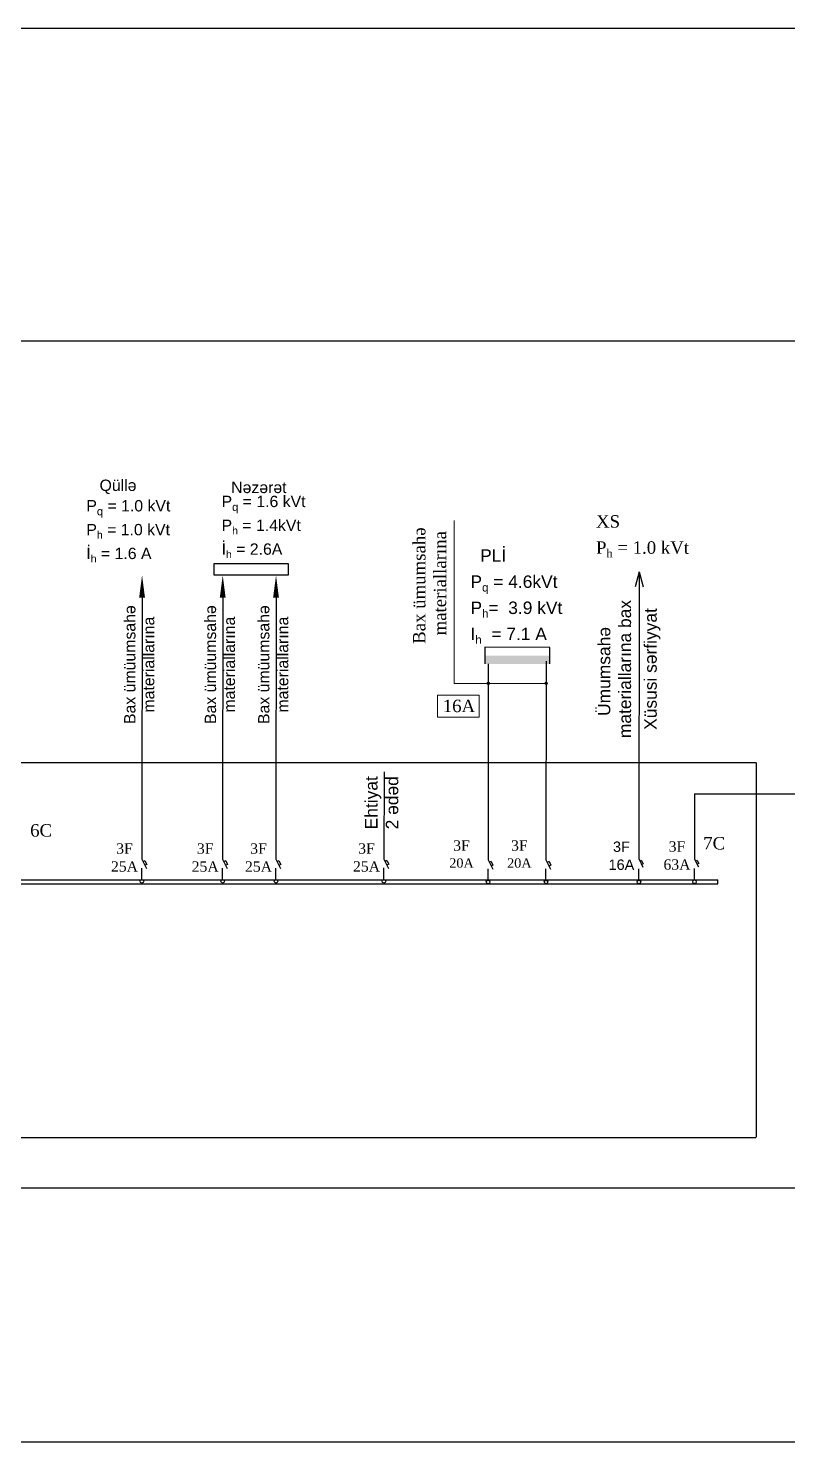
# Model space of a CAD drawing. Header units: millimetres. Extents: x 42452 to 2852333, y -419346 to 834876.
# Drawn here: x 2394507 to 2407492, y 213881 to 238032 of the extents above; entities that cross this region are included whole.
import ezdxf

# ---------------------------------------------------------------- set-up
doc = ezdxf.new("R2010")
doc.units = ezdxf.units.MM
doc.linetypes.add('DASHED', pattern=[0.75, 0.5, -0.25])
doc.layers.add('Elektrik isiqlandirma_Lightening.ET-XET', color=7, linetype='Continuous')
doc.layers.add('Схема', color=7, linetype='Continuous')
doc.layers.add('enliyarpaqli_Ном._пера__14_Ном._пера__1', color=1, linetype='Continuous', lineweight=18)
doc.layers.add('Соединение', color=5, linetype='Continuous', lineweight=30)
doc.styles.add('GENERATED_STYLE_3', font='ARIAALB2.TTF')
doc.styles.add('GENERATED_STYLE_4', font='arialbd0.ttf')
doc.styles.add('my_own', font='arial.ttf')

# ---------------------------------------------------------------- blocks, each defined once
blk = doc.blocks.new('Line_608', base_point=(155987564, 84630014))
at = {"linetype": 'Continuous'}
blk.add_line((155987564, 84630114), (155987564, 84630740), dxfattribs=at)
blk.add_circle((155987564, 84630014), 100, dxfattribs=at)

msp = doc.modelspace()

# ---------------------------------------------------------------- hatches: boundary and pattern name
at = {"linetype": 'Continuous', "lineweight": 25}
msp.add_hatch(color=4, dxfattribs=at).paths.add_polyline_path([(2402312.18961, 227310.04292), (2402312.18961, 227171.15879), (2403424.95596, 227171.15879), (2403424.95596, 227310.04292)])

# ---------------------------------------------------------------- linework, layer by layer
at = {"color": 7, "lineweight": 25}
for p, q in [((2376346.52049, 238032.03462), (2427323.12732, 238030.31199)), ((2376346.52049, 232693.41445), (2427323.12732, 232691.7933)), ((2376346.52049, 218220.50665), (2427323.12732, 218218.8855)), ((2376346.52049, 213882.62954), (2427323.12732, 213881.00839))]:
    msp.add_line(p, q, dxfattribs=at)
at = {"color": 7, "linetype": 'Continuous', "lineweight": 18}
for p, q in [((2401788.84134, 226838.66585), (2401788.84134, 229623.21668)), ((2403360.50343, 226838.66585), (2401788.84134, 226838.66585))]:
    msp.add_line(p, q, dxfattribs=at)
at = {"color": 7, "linetype": 'Continuous', "lineweight": 25}
for p, q in [((2404952.15876, 228742.6486), (2404947.53373, 223833.11373)), ((2396453.43082, 228405.13744), (2396451.95814, 224383.17682)), ((2397832.28187, 228405.13744), (2397830.80918, 224383.17682)), ((2398743.73384, 228405.13744), (2398742.26116, 224383.17682)), ((2402372.1299, 227171.15879), (2402369.36999, 223821.00148)), ((2403360.50343, 227218.38478), (2403358.70752, 223821.00148)), ((2400590.0463, 225327.5303), (2400588.42868, 223834.69745)), ((2405899.27003, 224949.25338), (2405897.69634, 223836.43844)), ((2405899.27003, 224949.25338), (2408184.54183, 224949.25338)), ((2396450.58763, 224535.28432), (2396450.58763, 223834.13653)), ((2397830.80931, 224534.71428), (2397830.80931, 223833.56649)), ((2398742.26116, 224534.38054), (2398742.26116, 223833.23275)), ((2396450.58763, 223834.13653), (2396529.77564, 223675.74743)), ((2396502.54976, 223808.98729), (2396471.03788, 223793.23265)), ((2396533.97006, 223746.1415), (2396502.45818, 223730.38686)), ((2396502.54976, 223808.98729), (2396533.97006, 223746.1415)), ((2397830.80931, 223833.56649), (2397909.99732, 223675.17738)), ((2397882.77144, 223808.41725), (2397851.25956, 223792.66261)), ((2397914.19174, 223745.57146), (2397882.67986, 223729.81682)), ((2397882.77144, 223808.41725), (2397914.19174, 223745.57146)), ((2398742.26116, 223833.23275), (2398821.44918, 223674.84365)), ((2398794.22329, 223808.08351), (2398762.71141, 223792.32887)), ((2398825.64359, 223745.23772), (2398794.13171, 223729.48308)), ((2398794.22329, 223808.08351), (2398825.64359, 223745.23772)), ((2400588.42868, 223834.69745), (2400667.6167, 223676.30834)), ((2400640.39081, 223809.5482), (2400608.87893, 223793.79356)), ((2400671.81111, 223746.70241), (2400640.29923, 223730.94778)), ((2400640.39081, 223809.5482), (2400671.81111, 223746.70241)), ((2402369.36999, 223821.00148), (2402448.55801, 223662.61237)), ((2402421.33212, 223795.85224), (2402389.82024, 223780.0976)), ((2402452.75242, 223733.00645), (2402421.24054, 223717.25181)), ((2402421.33212, 223795.85224), (2402452.75242, 223733.00645)), ((2403358.70752, 223821.00148), (2403437.89553, 223662.61237)), ((2403410.66965, 223795.85224), (2403379.15777, 223780.0976)), ((2403442.08995, 223733.00645), (2403410.57807, 223717.25181)), ((2403410.66965, 223795.85224), (2403442.08995, 223733.00645)), ((2404949.7382, 223833.11373), (2405017.32326, 223697.93246)), ((2404994.08662, 223811.64945), (2404967.192, 223798.20325)), ((2405020.90309, 223758.0121), (2404994.00847, 223744.56589)), ((2404994.08662, 223811.64945), (2405020.90309, 223758.0121)), ((2405899.90081, 223836.43844), (2405967.48587, 223701.25718)), ((2405944.24923, 223814.97417), (2405917.35461, 223801.52797)), ((2405971.0657, 223761.33681), (2405944.17108, 223747.89061)), ((2405944.24923, 223814.97417), (2405971.0657, 223761.33681)), ((2380972.26914, 223481.61843), (2406296.56588, 223481.61843)), ((2380972.26914, 223414.03165), (2406296.56588, 223414.03165)), ((2406296.56588, 223414.03165), (2406296.56588, 223481.81409))]:
    msp.add_line(p, q, dxfattribs=at)
at = {"color": 7, "linetype": 'Continuous'}
for p, q in [((2402312.18961, 227459.34992), (2402312.18961, 227171.15879)), ((2403424.95596, 227454.13848), (2402312.18961, 227459.34992)), ((2403424.95596, 227172.68864), (2403424.95596, 227454.13848)), ((2404947.58031, 223476.15404), (2404947.58031, 223670.34423)), ((2405897.74292, 223479.47876), (2405897.74292, 223673.66895))]:
    msp.add_line(p, q, dxfattribs=at)
at = {"color": 7, "linetype": 'DASHED', "lineweight": 25}
for p, q in [((2380094.89898, 225486.17341), (2406950.74197, 225486.17028)), ((2406950.74197, 225486.17028), (2406950.74122, 219078.27723)), ((2380094.89824, 219078.17876), (2406950.74122, 219078.27723))]:
    msp.add_line(p, q, dxfattribs=at)
at = {"color": 1, "lineweight": 18, "flags": 128}
msp.add_lwpolyline([(2401502.59807, 226636.06648), (2402219.22131, 226636.06648), (2402219.22131, 226262.85596), (2401502.59807, 226262.85596)], close=True, dxfattribs=at)
at = {"color": 7, "linetype": 'Continuous'}
for centre, radius in [((2402373.82236, 226838.66585), 19.22044), ((2403362.19588, 226838.66585), 19.22044), ((2404947.58031, 223445.09284), 31.06119), ((2405897.74292, 223448.41756), 31.06119)]:
    msp.add_circle(centre, radius, dxfattribs=at)
at = {"layer": 'enliyarpaqli_Ном._пера__14_Ном._пера__1', "color": 7, "lineweight": 25}
msp.add_lwpolyline([(2397683.49887, 228888.50345), (2398953.44892, 228888.50345), (2398953.44892, 228684.73281), (2397683.49887, 228684.73281)], close=True, dxfattribs=at)
at = {"layer": 'Соединение', "color": 7, "lineweight": 25}
for q in [(2404884.37851, 228490.18042), (2405019.46322, 228490.05317)]:
    msp.add_line((2404952.15876, 228742.6486), q, dxfattribs=at)
at = {"layer": 'Схема'}
for points in [[(2396453.28197, 228684.73281, 0, 99.43219, 0), (2396453.14569, 228305.75606, 24.85805, 24.85805, 0)], [(2397832.13302, 228684.73281, 0, 99.43219, 0), (2397831.99674, 228305.75606, 24.85805, 24.85805, 0)], [(2398743.585, 228684.73281, 0, 99.43219, 0), (2398743.44871, 228305.75606, 24.85805, 24.85805, 0)]]:
    msp.add_lwpolyline(points, format="xyseb", dxfattribs=at)

# ---------------------------------------------------------------- block references
at = {"color": 7, "linetype": 'Continuous', "lineweight": 25, "xscale": 0.3106119252334505, "yscale": 0.3106119252334505, "zscale": 0.3106119252334505}
for p in [(2396450.58763, 223458.2279), (2397830.80931, 223457.65785), (2398742.26116, 223457.32412), (2400588.42868, 223458.78881), (2402369.36999, 223445.09284), (2403358.70752, 223445.09284)]:
    msp.add_blockref('Line_608', p, dxfattribs=at)

# ---------------------------------------------------------------- texts
at = {"color": 7, "insert": (2401870.59364, 226451.94718), "char_height": 212.6680982, "width": 500.4676802, "attachment_point": 5, "style": 'GENERATED_STYLE_3'}
msp.add_mtext('\\A1;{\\fTimes New Roman|b0|i0|c238|p18;16\\fTimes New Roman|b0|i0|c0|p18;A}', dxfattribs=at)
at = {"color": 7, "linetype": 'Continuous', "lineweight": 25, "char_height": 212.6680982, "attachment_point": 4, "style": 'GENERATED_STYLE_3'}
for s, insert in [('\\A1;{\\fTimes New Roman|b0|i0|c238|p18;6\\fTimes New Roman|b0|i0|c0|p18;C}', (2394539.75642, 224325.10074)), ('\\A1;{\\fTimes New Roman|b0|i0|c0|p18;7C}', (2406047.54811, 224104.99822))]:
    msp.add_mtext(s, dxfattribs=dict(at, insert=insert))
at = {"color": 7, "linetype": 'Continuous', "lineweight": 25, "char_height": 177.2234151, "attachment_point": 5, "line_spacing_factor": 1.039944, "style": 'GENERATED_STYLE_3'}
for s, insert, width in [('\\A1;{\\fTimes New Roman|b0|i0|c0|p18;3F\\H0.90771x; \\P\\fTimes New Roman|b0|i0|c238|p18;20\\fTimes New Roman|b0|i0|c204|p18;А}', (2401914.4046, 223921.62591), 1482.2593355), ('\\A1;{\\fTimes New Roman|b0|i0|c0|p18;3F\\H0.90771x; \\P\\fTimes New Roman|b0|i0|c238|p18;20\\fTimes New Roman|b0|i0|c204|p18;А}', (2402903.74213, 223921.62591), 1482.2593355), ('\\A1;{\\fArial|b0|i0|c0|p34;3F \\P\\fArial|b0|i0|c238|p34;16\\fArial|b0|i0|c204|p34;А}', (2404648.4505, 223892.82022), 334.9242312), ('\\A1;{\\fTimes New Roman|b0|i0|c0|p18;3F \\P63\\fTimes New Roman|b0|i0|c204|p18;А}', (2405598.61311, 223896.14494), 334.9242312), ('\\A1;{\\fTimes New Roman|b0|i0|c0|p18;3F \\P25\\fTimes New Roman|b0|i0|c204|p18;А}', (2396152.47816, 223862.40789), 334.9242312), ('\\A1;{\\fTimes New Roman|b0|i0|c0|p18;3F \\P25\\fTimes New Roman|b0|i0|c204|p18;А}', (2397532.69984, 223861.83784), 334.9242312), ('\\A1;{\\fTimes New Roman|b0|i0|c0|p18;3F \\P25\\fTimes New Roman|b0|i0|c204|p18;А}', (2398444.1517, 223861.5041), 334.9242312), ('\\A1;{\\fTimes New Roman|b0|i0|c0|p18;3F \\P25\\fTimes New Roman|b0|i0|c204|p18;А}', (2400290.31922, 223862.9688), 334.9242312)]:
    msp.add_mtext(s, dxfattribs=dict(at, insert=insert, width=width))
at = {"layer": 'Elektrik isiqlandirma_Lightening.ET-XET', "linetype": 'Continuous', "lineweight": 25, "width": 2666.6516942, "attachment_point": 4, "line_spacing_factor": 1.084298, "style": 'my_own'}
for s, insert, char_height in [('\\A1;{\\fArial|b0|i0|c238|p34;   Qüllə   \\A0;\\fArial|b0|i0|c204|p34;\\C0;\\P}P{\\H0.7x;\\S^ q;\\H1.4286x; = 1.\\fArial|b0|i0|c238|p34;0\\fArial|b0|i0|c204|p34; kVt \\P\\H0.99998x;P\\H0.66002x;\\S ^ h;\\H1.5151x; = 1.\\fArial|b0|i0|c238|p34;0\\fArial|b0|i0|c204|p34; kVt\\P\\fArial|b0|i0|c238|p34;\\H0.99996x;İ\\fArial|b0|i0|c204|p34;\\H0.66002x;\\S ^ h;\\H1.5151x; = \\fArial|b0|i0|c238|p34;1.6\\fArial|b0|i0|c204|p34; A}', (2395500.84882, 229613.07492), 193.61386949), ('\\A1;N{\\fArial|b0|i0|c238|p34;əzərət}', (2397976.93629, 230185.36621), 193.6138695), ('\\A1;P{\\H0.7x;\\S^ q;\\H1.4286x; = 1.6 kVt \\P\\H0.99998x;P\\H0.66002x;\\S ^ h;\\H1.5151x; = 1.4kVt\\P\\fArial|b0|i0|c238|p34;\\H0.99996x;İ\\fArial|b0|i0|c204|p34;\\H0.66002x;\\S ^ h;\\H1.5151x; = 2\\fArial|b0|i0|c238|p34;.6\\fArial|b0|i0|c204|p34;A}', (2397812.87606, 229512.02883), 193.61386949)]:
    msp.add_mtext(s, dxfattribs=dict(at, insert=insert, char_height=char_height))
at = {"layer": 'Elektrik isiqlandirma_Lightening.ET-XET', "color": 7, "linetype": 'Continuous', "lineweight": 25, "char_height": 212.66809817, "width": 2929.0863603, "attachment_point": 4, "line_spacing_factor": 1.084298, "style": 'GENERATED_STYLE_3'}
for s, insert in [('\\A1;{\\fTimes New Roman|b0|i0|c238|p18;XS\\P\\fTimes New Roman|b0|i0|c0|p18;P\\H0.66002x;\\S ^ h;\\H1.5151x; = \\fTimes New Roman|b0|i0|c238|p18;1.0\\fTimes New Roman|b0|i0|c0|p18; kVt}', (2404214.37954, 229351.77308)), ('\\A1;{\\fArial|b0|i0|c238|p34;\\C256;  \\fArial|b0|i0|c204|p34;P\\fArial|b0|i0|c238|p34;Lİ\\fArial|b0|i0|c204|p34; \\PP\\H0.66x;\\S ^ q;\\H1.5152x; = 4.6kVt\\P\\H0.99997x;P\\H0.66x;\\S ^ h;\\H1.5152x;=  3.9 kVt\\PI\\H0.66x;\\S ^ h;\\H1.5152x;  = 7.1 A}', (2402067.7262, 228322.32527))]:
    msp.add_mtext(s, dxfattribs=dict(at, insert=insert))
at = {"layer": 'Elektrik isiqlandirma_Lightening.ET-XET', "color": 7, "linetype": 'Continuous', "char_height": 212.6673117, "width": 6570.0475651, "attachment_point": 2, "rotation": 90, "style": 'GENERATED_STYLE_3'}
for s, insert in [('{\\fTimes New Roman|b0|i0|c238|p18;\\C7;Bax ümumsahə\\P materiallarına}', (2401085.28898, 228508.99336)), ('{\\fArial|b0|i0|c0|p34;Ümumsah\\fArial|b0|i0|c238|p34;ə\\P\\fArial|b0|i0|c0|p34; materiallar\\fArial|b0|i0|c238|p34;ı\\fArial|b0|i0|c0|p34;na bax}', (2404246.03371, 227041.93012))]:
    msp.add_mtext(s, dxfattribs=dict(at, insert=insert))
at = {"layer": 'Elektrik isiqlandirma_Lightening.ET-XET', "linetype": 'Continuous', "char_height": 193.6131535, "width": 3083.9033292, "attachment_point": 2, "rotation": 90, "style": 'my_own'}
for insert in [(2396146.27517, 227158.7538), (2397525.12622, 227158.7538), (2398436.57819, 227158.7538)]:
    msp.add_mtext('{\\fArial|b0|i0|c238|p34;\\C7;Bax ümüumsahə materiallarına}', dxfattribs=dict(at, insert=insert))
at = {"layer": 'Elektrik isiqlandirma_Lightening.ET-XET', "color": 7, "linetype": 'Continuous', "lineweight": 25, "char_height": 212.6682199, "width": 6132.4800734, "attachment_point": 5, "rotation": 90, "style": 'GENERATED_STYLE_4'}
for s, insert in [('\\A1;{\\fArial|b0|i0|c238|p34;Xüsusi sərfiyyat}', (2405178.16298, 227084.18838)), ('\\A1;{\\fArial|b0|i0|c0|p34;Ehtiyat\\P2 \\fArial|b0|i0|c238|p34;ə\\fArial|b0|i0|c0|p34;d\\fArial|b0|i0|c238|p34;ə\\fArial|b0|i0|c0|p34;d}', (2400551.15426, 224798.40257))]:
    msp.add_mtext(s, dxfattribs=dict(at, insert=insert))

doc.saveas('drawing.dxf')
